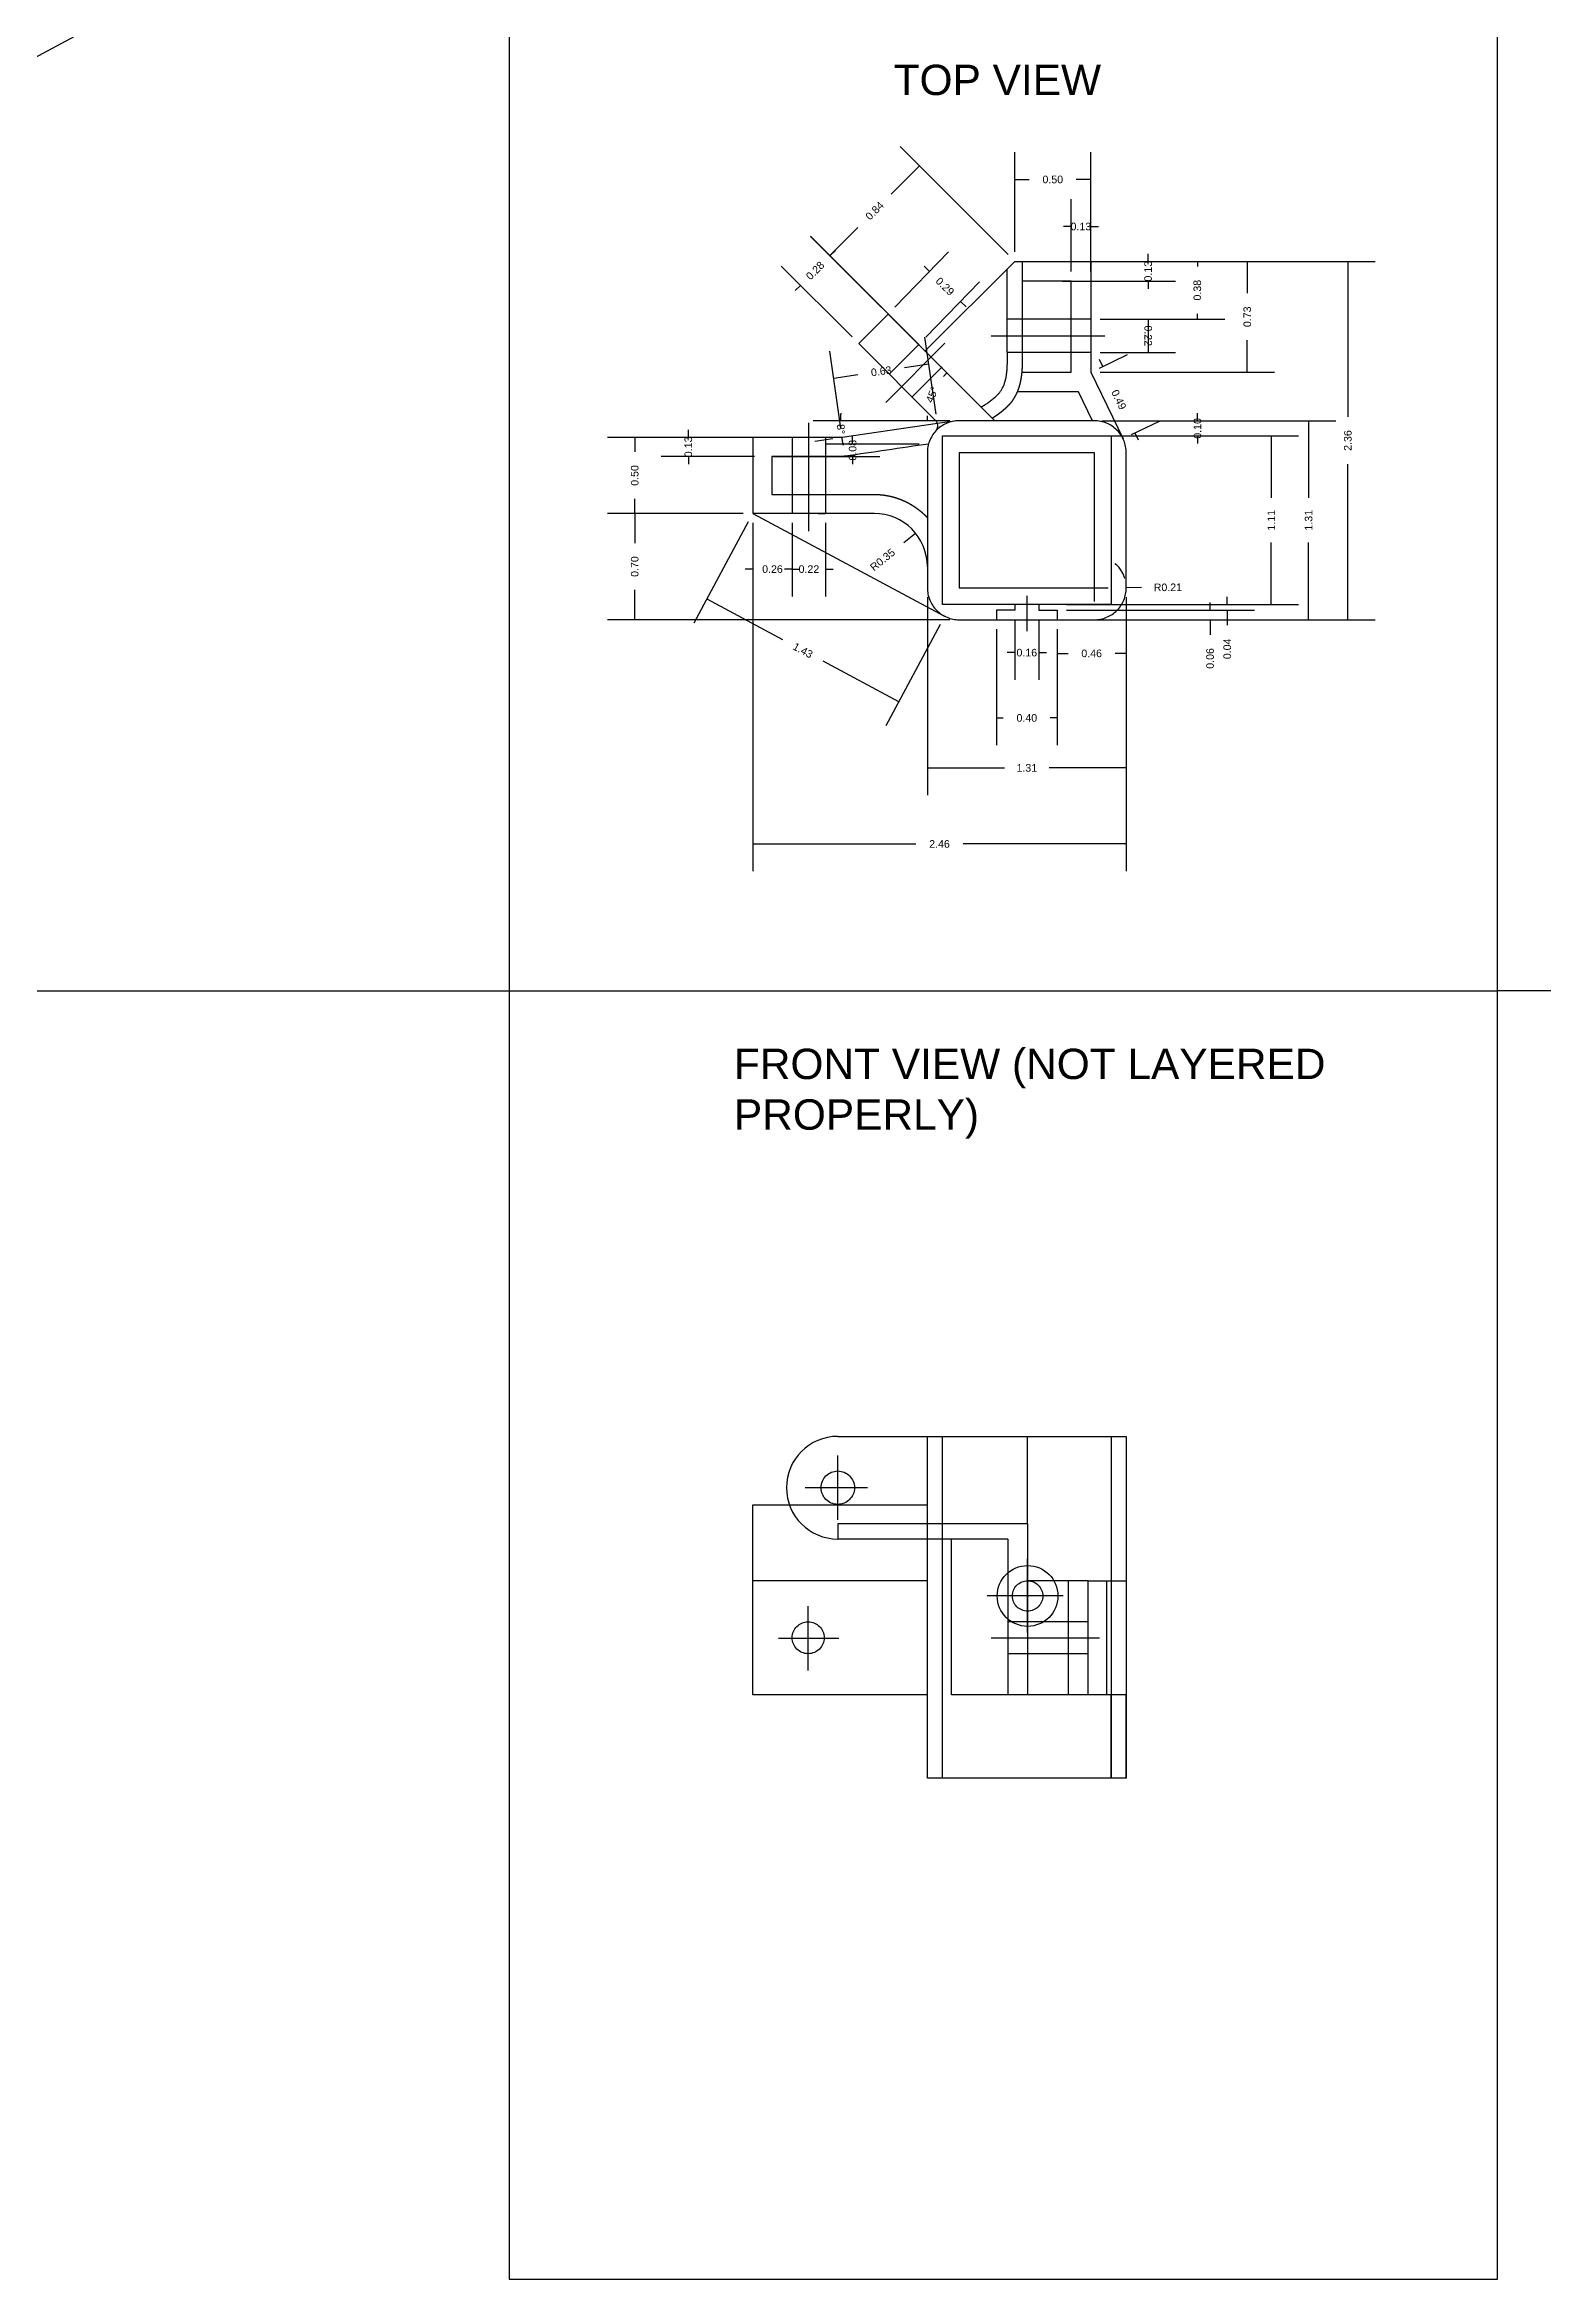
# Model space of a CAD drawing. Header units: inches. Extents: x 3.9 to 34.1, y 1.2 to 30.9.
# Drawn here: x 13.77 to 23.64, y 1.24 to 15.96 of the extents above; entities that cross this region are included whole.
import ezdxf
from ezdxf import colors
from ezdxf.entities.mleader import LeaderData, LeaderLine
from ezdxf.math import Vec2, Vec3

# ---------------------------------------------------------------- set-up
doc = ezdxf.new("R2010")
doc.units = ezdxf.units.IN
doc.header["$MEASUREMENT"] = 0
doc.linetypes.add('ACAD_ISO02W100', pattern=[15, 12, -3])
doc.linetypes.add('ACAD_ISO08W100', pattern=[36, 24, -3, 6, -3])
for name, color, linetype in [('Centerline', 5, 'ACAD_ISO08W100'), ('ortho boundary', 1, 'Continuous'), ('submerged layer', 3, 'ACAD_ISO02W100'), ('visible layer', 7, 'Continuous')]:
    doc.layers.add(name, color=color, linetype=linetype)
doc.styles.add('Annotative', font='arial.ttf')
doc.styles.get("Standard").update_dxf_attribs({"font": 'arial.ttf'})
doc.dimstyles.get("Standard").update_dxf_attribs({"dimtxt": 0.05, "dimasz": 0.05, "dimexe": 0.18, "dimexo": 0.0625, "dimgap": 0.09, "dimtad": 0, "dimzin": 0, "dimdsep": 46, "dimtxsty": 'Standard', "dimblk": 'NONE', "dimcen": 0.09, "dimadec": 0, "dimazin": 0, "dimtfac": 1, "dimtix": 1, "dimtofl": 0, "dimtmove": 0, "dimatfit": 3, "dimldrblk": 'NONE', "dimfxl": 1, "dimtolj": 1, "dimtzin": 0, "dimarcsym": 0})

# ---------------------------------------------------------------- blocks, each defined once
blk = doc.blocks.new('*D1')
at = {"layer": 'Defpoints', "color": 0, "linetype": 'ACAD_ISO02W100', "transparency": 16777216}
for p in [(20.659, 14.151), (20.659, 13.931), (21.037, 13.931)]:
    blk.add_point(p, dxfattribs=at)
at = {"layer": 'ortho boundary', "color": 0, "linetype": 'ACAD_ISO02W100', "lineweight": -2, "transparency": 16777216}
for p, q in [((20.722, 14.151), (21.217, 14.151)), ((21.037, 14.151), (21.037, 13.931)), ((20.722, 13.931), (21.217, 13.931))]:
    blk.add_line(p, q, dxfattribs=at)
at = {"layer": 'ortho boundary', "color": 0, "linetype": 'ACAD_ISO02W100', "transparency": 16777216, "insert": (21.037, 14.041), "char_height": 0.05, "attachment_point": 5, "rotation": 270.0119}
blk.add_mtext('\\A1;0.22', dxfattribs=at)
blk = doc.blocks.new('_None')
blk = doc.blocks.new('*D2')
at = {"layer": 'Defpoints', "color": 0, "linetype": 'ACAD_ISO02W100', "transparency": 16777216}
for p in [(20.659, 14.531), (20.893, 12.171), (22.352, 12.171)]:
    blk.add_point(p, dxfattribs=at)
at = {"layer": 'ortho boundary', "color": 0, "linetype": 'ACAD_ISO02W100', "lineweight": -2, "transparency": 16777216}
for p, q in [((20.722, 14.531), (22.532, 14.531)), ((22.352, 14.531), (22.352, 13.507)), ((22.352, 12.171), (22.352, 13.196)), ((20.955, 12.171), (22.532, 12.171))]:
    blk.add_line(p, q, dxfattribs=at)
at = {"layer": 'ortho boundary', "color": 0, "linetype": 'ACAD_ISO02W100', "transparency": 16777216, "insert": (22.352, 13.351), "char_height": 0.05, "attachment_point": 5, "rotation": 90}
blk.add_mtext('\\A1;2.36', dxfattribs=at)
blk = doc.blocks.new('*D3')
at = {"layer": 'Defpoints', "color": 0, "linetype": 'ACAD_ISO02W100', "transparency": 16777216}
for p in [(20.409, 14.531), (20.409, 14.401), (21.037, 14.401)]:
    blk.add_point(p, dxfattribs=at)
at = {"layer": 'ortho boundary', "color": 0, "linetype": 'ACAD_ISO02W100', "lineweight": -2, "transparency": 16777216}
for p, q in [((21.037, 14.531), (21.037, 14.581)), ((20.472, 14.531), (21.217, 14.531)), ((20.472, 14.401), (21.217, 14.401)), ((21.037, 14.401), (21.037, 14.351))]:
    blk.add_line(p, q, dxfattribs=at)
at = {"layer": 'ortho boundary', "color": 0, "linetype": 'ACAD_ISO02W100', "transparency": 16777216, "insert": (21.037, 14.466), "char_height": 0.05, "attachment_point": 5, "rotation": 90}
blk.add_mtext('\\A1;0.13', dxfattribs=at)
blk = doc.blocks.new('*D5')
at = {"layer": 'Defpoints', "color": 0, "linetype": 'ACAD_ISO02W100', "transparency": 16777216}
for p in [(20.659, 14.531), (20.659, 13.801), (21.69, 13.801)]:
    blk.add_point(p, dxfattribs=at)
at = {"layer": 'ortho boundary', "color": 0, "linetype": 'ACAD_ISO02W100', "lineweight": -2, "transparency": 16777216}
for p, q in [((20.722, 14.531), (21.87, 14.531)), ((21.69, 14.531), (21.69, 14.321)), ((21.69, 13.801), (21.69, 14.011)), ((20.722, 13.801), (21.87, 13.801))]:
    blk.add_line(p, q, dxfattribs=at)
at = {"layer": 'ortho boundary', "color": 0, "linetype": 'ACAD_ISO02W100', "transparency": 16777216, "insert": (21.69, 14.166), "char_height": 0.05, "attachment_point": 5, "rotation": 90}
blk.add_mtext('\\A1;0.73', dxfattribs=at)
blk = doc.blocks.new('*D6')
at = {"layer": 'Defpoints', "color": 0, "linetype": 'ACAD_ISO02W100', "transparency": 16777216}
for p in [(20.738, 13.839), (20.659, 13.801), (20.872, 13.363)]:
    blk.add_point(p, dxfattribs=at)
at = {"layer": 'ortho boundary', "color": 0, "linetype": 'ACAD_ISO02W100', "lineweight": -2, "transparency": 16777216}
for p, q in [((20.716, 13.828), (20.9, 13.917)), ((20.738, 13.839), (20.716, 13.884)), ((20.928, 13.39), (21.112, 13.479)), ((20.95, 13.401), (20.972, 13.356))]:
    blk.add_line(p, q, dxfattribs=at)
at = {"layer": 'ortho boundary', "color": 0, "linetype": 'ACAD_ISO02W100', "transparency": 16777216, "insert": (20.844, 13.62), "char_height": 0.05, "attachment_point": 5, "rotation": 295.8519}
blk.add_mtext('\\A1;0.49', dxfattribs=at)
blk = doc.blocks.new('*D7')
at = {"layer": 'Defpoints', "color": 0, "linetype": 'ACAD_ISO02W100', "transparency": 16777216}
for p in [(20.893, 13.481), (20.893, 12.171), (22.094, 12.171)]:
    blk.add_point(p, dxfattribs=at)
at = {"layer": 'ortho boundary', "color": 0, "linetype": 'ACAD_ISO02W100', "lineweight": -2, "transparency": 16777216}
for p, q in [((20.955, 13.481), (22.274, 13.481)), ((22.094, 13.481), (22.094, 12.974)), ((22.094, 12.171), (22.094, 12.679)), ((20.955, 12.171), (22.274, 12.171))]:
    blk.add_line(p, q, dxfattribs=at)
at = {"layer": 'ortho boundary', "color": 0, "linetype": 'ACAD_ISO02W100', "transparency": 16777216, "insert": (22.094, 12.826), "char_height": 0.05, "attachment_point": 5, "rotation": 90}
blk.add_mtext('\\A1;1.31', dxfattribs=at)
blk = doc.blocks.new('*D8')
at = {"layer": 'Defpoints', "color": 0, "linetype": 'ACAD_ISO02W100', "transparency": 16777216}
for p in [(20.67, 13.481), (20.67, 13.381), (21.362, 13.381)]:
    blk.add_point(p, dxfattribs=at)
at = {"layer": 'ortho boundary', "color": 0, "linetype": 'ACAD_ISO02W100', "lineweight": -2, "transparency": 16777216}
for p, q in [((20.732, 13.481), (21.542, 13.481)), ((21.362, 13.481), (21.362, 13.531)), ((20.732, 13.381), (21.542, 13.381)), ((21.362, 13.381), (21.362, 13.331))]:
    blk.add_line(p, q, dxfattribs=at)
at = {"layer": 'ortho boundary', "color": 0, "linetype": 'ACAD_ISO02W100', "transparency": 16777216, "insert": (21.362, 13.431), "char_height": 0.05, "attachment_point": 5, "rotation": 90}
blk.add_mtext('\\A1;0.10', dxfattribs=at)
blk = doc.blocks.new('*D9')
at = {"layer": 'Defpoints', "color": 0, "linetype": 'ACAD_ISO02W100', "transparency": 16777216}
for p in [(20.038, 12.171), (20.438, 12.171), (20.438, 11.524)]:
    blk.add_point(p, dxfattribs=at)
at = {"layer": 'ortho boundary', "color": 0, "linetype": 'ACAD_ISO02W100', "lineweight": -2, "transparency": 16777216}
for p, q in [((20.038, 12.109), (20.038, 11.344)), ((20.438, 12.109), (20.438, 11.344)), ((20.038, 11.524), (20.083, 11.524)), ((20.438, 11.524), (20.392, 11.524))]:
    blk.add_line(p, q, dxfattribs=at)
at = {"layer": 'ortho boundary', "color": 0, "linetype": 'ACAD_ISO02W100', "transparency": 16777216, "insert": (20.238, 11.524), "char_height": 0.05, "attachment_point": 5}
blk.add_mtext('\\A1;0.40', dxfattribs=at)
blk = doc.blocks.new('*D10')
at = {"layer": 'Defpoints', "color": 0, "linetype": 'ACAD_ISO02W100', "transparency": 16777216}
for p in [(20.158, 12.234), (20.318, 12.234), (20.318, 11.954)]:
    blk.add_point(p, dxfattribs=at)
at = {"layer": 'ortho boundary', "color": 0, "linetype": 'ACAD_ISO02W100', "lineweight": -2, "transparency": 16777216}
for p, q in [((20.158, 12.171), (20.158, 11.774)), ((20.318, 12.171), (20.318, 11.774)), ((20.158, 11.954), (20.108, 11.954)), ((20.318, 11.954), (20.368, 11.954))]:
    blk.add_line(p, q, dxfattribs=at)
at = {"layer": 'ortho boundary', "color": 0, "linetype": 'ACAD_ISO02W100', "transparency": 16777216, "insert": (20.238, 11.954), "char_height": 0.05, "attachment_point": 5}
blk.add_mtext('\\A1;0.16', dxfattribs=at)
blk = doc.blocks.new('*D11')
at = {"layer": 'Defpoints', "color": 0, "linetype": 'ACAD_ISO02W100', "transparency": 16777216}
for p in [(20.438, 12.271), (20.438, 12.234), (21.558, 12.271)]:
    blk.add_point(p, dxfattribs=at)
at = {"layer": 'ortho boundary', "color": 0, "linetype": 'ACAD_ISO02W100', "lineweight": -2, "transparency": 16777216}
for p, q in [((20.5, 12.271), (21.738, 12.271)), ((20.5, 12.234), (21.738, 12.234)), ((21.558, 12.271), (21.558, 12.321)), ((21.558, 12.234), (21.558, 12.134))]:
    blk.add_line(p, q, dxfattribs=at)
at = {"layer": 'ortho boundary', "color": 0, "linetype": 'ACAD_ISO02W100', "transparency": 16777216, "insert": (21.558, 11.979), "char_height": 0.05, "attachment_point": 5, "rotation": 90}
blk.add_mtext('\\A1;0.04', dxfattribs=at)
blk = doc.blocks.new('*D12')
at = {"layer": 'Defpoints', "color": 0, "linetype": 'ACAD_ISO02W100', "transparency": 16777216}
for p in [(20.438, 12.234), (20.438, 12.171), (21.445, 12.171)]:
    blk.add_point(p, dxfattribs=at)
at = {"layer": 'ortho boundary', "color": 0, "linetype": 'ACAD_ISO02W100', "lineweight": -2, "transparency": 16777216}
for p, q in [((20.5, 12.234), (21.625, 12.234)), ((21.445, 12.234), (21.445, 12.284)), ((20.5, 12.171), (21.625, 12.171)), ((21.445, 12.171), (21.445, 12.071))]:
    blk.add_line(p, q, dxfattribs=at)
at = {"layer": 'ortho boundary', "color": 0, "linetype": 'ACAD_ISO02W100', "transparency": 16777216, "insert": (21.445, 11.916), "char_height": 0.05, "attachment_point": 5, "rotation": 90}
blk.add_mtext('\\A1;0.06', dxfattribs=at)
blk = doc.blocks.new('*D13')
at = {"layer": 'Defpoints', "color": 0, "linetype": 'ACAD_ISO02W100', "transparency": 16777216}
for p in [(20.683, 12.381), (20.893, 12.382)]:
    blk.add_point(p, dxfattribs=at)
at = {"layer": 'ortho boundary', "color": 0, "linetype": 'ACAD_ISO02W100', "lineweight": -2, "transparency": 16777216}
for p, q in [((20.593, 12.381), (20.773, 12.381)), ((20.683, 12.291), (20.683, 12.471)), ((20.993, 12.383), (20.893, 12.382))]:
    blk.add_line(p, q, dxfattribs=at)
blk.add_arc((20.683, 12.381), 0.21, 17.0523, 49.4091, dxfattribs=at)
at = {"layer": 'ortho boundary', "color": 0, "linetype": 'ACAD_ISO02W100', "transparency": 16777216, "insert": (21.167, 12.384), "char_height": 0.05, "attachment_point": 5, "rotation": 0.2985}
blk.add_mtext('\\A1;R0.21', dxfattribs=at)
blk = doc.blocks.new('*D14')
at = {"layer": 'Defpoints', "color": 0, "linetype": 'ACAD_ISO02W100', "transparency": 16777216}
for p in [(18.433, 12.871), (19.696, 12.195), (19.395, 11.631)]:
    blk.add_point(p, dxfattribs=at)
at = {"layer": 'ortho boundary', "color": 0, "linetype": 'ACAD_ISO02W100', "lineweight": -2, "transparency": 16777216}
for p, q in [((18.403, 12.816), (18.046, 12.149)), ((18.131, 12.308), (18.628, 12.041)), ((19.667, 12.14), (19.31, 11.472)), ((19.395, 11.631), (18.897, 11.897))]:
    blk.add_line(p, q, dxfattribs=at)
at = {"layer": 'ortho boundary', "color": 0, "linetype": 'ACAD_ISO02W100', "transparency": 16777216, "insert": (18.763, 11.969), "char_height": 0.05, "attachment_point": 5, "rotation": 331.8343}
blk.add_mtext('\\A1;1.43', dxfattribs=at)
blk = doc.blocks.new('*D15')
at = {"layer": 'Defpoints', "color": 0, "linetype": 'ACAD_ISO02W100', "transparency": 16777216}
for p in [(19.583, 12.381), (20.893, 12.381), (20.893, 11.195)]:
    blk.add_point(p, dxfattribs=at)
at = {"layer": 'ortho boundary', "color": 0, "linetype": 'ACAD_ISO02W100', "lineweight": -2, "transparency": 16777216}
for p, q in [((19.583, 12.319), (19.583, 11.015)), ((20.893, 12.319), (20.893, 11.015)), ((19.583, 11.195), (20.09, 11.195)), ((20.893, 11.195), (20.385, 11.195))]:
    blk.add_line(p, q, dxfattribs=at)
at = {"layer": 'ortho boundary', "color": 0, "linetype": 'ACAD_ISO02W100', "transparency": 16777216, "insert": (20.238, 11.195), "char_height": 0.05, "attachment_point": 5}
blk.add_mtext('\\A1;1.31', dxfattribs=at)
blk = doc.blocks.new('*D16')
at = {"layer": 'Defpoints', "color": 0, "linetype": 'ACAD_ISO02W100', "transparency": 16777216}
for p in [(18.433, 12.871), (20.893, 12.381), (18.433, 10.694)]:
    blk.add_point(p, dxfattribs=at)
at = {"layer": 'ortho boundary', "color": 0, "linetype": 'ACAD_ISO02W100', "lineweight": -2, "transparency": 16777216}
for p, q in [((18.433, 12.809), (18.433, 10.514)), ((20.893, 12.319), (20.893, 10.514)), ((18.433, 10.694), (19.507, 10.694)), ((20.893, 10.694), (19.818, 10.694))]:
    blk.add_line(p, q, dxfattribs=at)
at = {"layer": 'ortho boundary', "color": 0, "linetype": 'ACAD_ISO02W100', "transparency": 16777216, "insert": (19.663, 10.694), "char_height": 0.05, "attachment_point": 5}
blk.add_mtext('\\A1;2.46', dxfattribs=at)
blk = doc.blocks.new('*D17')
at = {"layer": 'Defpoints', "color": 0, "linetype": 'ACAD_ISO02W100', "transparency": 16777216}
for p in [(20.438, 12.171), (20.893, 12.171), (20.893, 11.949)]:
    blk.add_point(p, dxfattribs=at)
at = {"layer": 'ortho boundary', "color": 0, "linetype": 'ACAD_ISO02W100', "lineweight": -2, "transparency": 16777216}
for p, q in [((20.438, 12.109), (20.438, 11.769)), ((20.893, 12.109), (20.893, 11.769)), ((20.438, 11.949), (20.51, 11.949)), ((20.893, 11.949), (20.82, 11.949))]:
    blk.add_line(p, q, dxfattribs=at)
at = {"layer": 'ortho boundary', "color": 0, "linetype": 'ACAD_ISO02W100', "transparency": 16777216, "insert": (20.665, 11.949), "char_height": 0.05, "attachment_point": 5}
blk.add_mtext('\\A1;0.46', dxfattribs=at)
blk = doc.blocks.new('*D18')
at = {"layer": 'Defpoints', "color": 0, "linetype": 'ACAD_ISO02W100', "transparency": 16777216}
for p in [(20.659, 15.07), (20.159, 14.531), (20.659, 14.531)]:
    blk.add_point(p, dxfattribs=at)
at = {"layer": 'ortho boundary', "color": 0, "linetype": 'ACAD_ISO02W100', "lineweight": -2, "transparency": 16777216}
for p, q in [((20.159, 14.594), (20.159, 15.25)), ((20.659, 14.594), (20.659, 15.25)), ((20.159, 15.07), (20.254, 15.07)), ((20.659, 15.07), (20.564, 15.07))]:
    blk.add_line(p, q, dxfattribs=at)
at = {"layer": 'ortho boundary', "color": 0, "linetype": 'ACAD_ISO02W100', "transparency": 16777216, "insert": (20.409, 15.07), "char_height": 0.05, "attachment_point": 5}
blk.add_mtext('\\A1;0.50', dxfattribs=at)
blk = doc.blocks.new('*D19')
at = {"layer": 'Defpoints', "color": 0, "linetype": 'ACAD_ISO02W100', "transparency": 16777216}
for p in [(20.659, 14.76), (20.529, 14.401), (20.659, 14.401)]:
    blk.add_point(p, dxfattribs=at)
at = {"layer": 'ortho boundary', "color": 0, "linetype": 'ACAD_ISO02W100', "lineweight": -2, "transparency": 16777216}
for p, q in [((20.529, 14.464), (20.529, 14.94)), ((20.659, 14.464), (20.659, 14.94)), ((20.529, 14.76), (20.479, 14.76)), ((20.659, 14.76), (20.709, 14.76))]:
    blk.add_line(p, q, dxfattribs=at)
at = {"layer": 'ortho boundary', "color": 0, "linetype": 'ACAD_ISO02W100', "transparency": 16777216, "insert": (20.594, 14.76), "char_height": 0.05, "attachment_point": 5}
blk.add_mtext('\\A1;0.13', dxfattribs=at)
blk = doc.blocks.new('*D20')
at = {"layer": 'Defpoints', "color": 0, "linetype": 'ACAD_ISO02W100', "transparency": 16777216}
for p in [(18.94, 14.569), (20.159, 14.531), (19.568, 13.941)]:
    blk.add_point(p, dxfattribs=at)
at = {"layer": 'ortho boundary', "color": 0, "linetype": 'ACAD_ISO02W100', "lineweight": -2, "transparency": 16777216}
for p, q in [((19.531, 15.159), (19.345, 14.973)), ((20.115, 14.576), (19.404, 15.287)), ((18.94, 14.569), (19.126, 14.754)), ((19.524, 13.985), (18.813, 14.696))]:
    blk.add_line(p, q, dxfattribs=at)
at = {"layer": 'ortho boundary', "color": 0, "linetype": 'ACAD_ISO02W100', "transparency": 16777216, "insert": (19.236, 14.864), "char_height": 0.05, "attachment_point": 5, "rotation": 45}
blk.add_mtext('\\A1;0.84', dxfattribs=at)
blk = doc.blocks.new('*D21')
at = {"layer": 'Defpoints', "color": 0, "linetype": 'ACAD_ISO02W100', "transparency": 16777216}
for p in [(18.747, 14.373), (19.325, 14.184), (19.131, 13.989)]:
    blk.add_point(p, dxfattribs=at)
at = {"layer": 'ortho boundary', "color": 0, "linetype": 'ACAD_ISO02W100', "lineweight": -2, "transparency": 16777216}
for p, q in [((19.281, 14.228), (18.814, 14.695)), ((18.941, 14.568), (18.977, 14.603)), ((19.087, 14.033), (18.62, 14.5)), ((18.747, 14.373), (18.712, 14.338))]:
    blk.add_line(p, q, dxfattribs=at)
at = {"layer": 'ortho boundary', "color": 0, "linetype": 'ACAD_ISO02W100', "transparency": 16777216, "insert": (18.844, 14.47), "char_height": 0.05, "attachment_point": 5, "rotation": 45}
blk.add_mtext('\\A1;0.28', dxfattribs=at)
blk = doc.blocks.new('*D22')
at = {"layer": 'Defpoints', "color": 0, "linetype": 'ACAD_ISO02W100', "transparency": 16777216}
for p in [(19.325, 14.184), (19.64, 13.705), (19.793, 13.481), (20.028, 13.481), (20.238, 13.271)]:
    blk.add_point(p, dxfattribs=at)
at = {"layer": 'ortho boundary', "color": 0, "linetype": 'ACAD_ISO02W100', "lineweight": -2, "transparency": 16777216}
blk.add_line((19.73, 13.481), (19.4, 13.481), dxfattribs=at)
for start, end in [(135, 139.261), (175.739, 180)]:
    blk.add_arc((20.028, 13.481), 0.447, start, end, dxfattribs=at)
at = {"layer": 'ortho boundary', "color": 0, "linetype": 'ACAD_ISO02W100', "transparency": 16777216, "insert": (19.614, 13.653), "char_height": 0.05, "attachment_point": 5, "rotation": 67.5}
blk.add_mtext('\\A1;45°', dxfattribs=at)
blk = doc.blocks.new('*D23')
at = {"layer": 'Defpoints', "color": 0, "linetype": 'ACAD_ISO02W100', "transparency": 16777216}
for p in [(18.383, 13.371), (17.656, 12.871), (18.433, 12.871)]:
    blk.add_point(p, dxfattribs=at)
at = {"layer": 'ortho boundary', "color": 0, "linetype": 'ACAD_ISO02W100', "lineweight": -2, "transparency": 16777216}
for p, q in [((18.32, 13.371), (17.476, 13.371)), ((17.656, 13.371), (17.656, 13.276)), ((17.656, 12.871), (17.656, 12.967)), ((18.37, 12.871), (17.476, 12.871))]:
    blk.add_line(p, q, dxfattribs=at)
at = {"layer": 'ortho boundary', "color": 0, "linetype": 'ACAD_ISO02W100', "transparency": 16777216, "insert": (17.656, 13.121), "char_height": 0.05, "attachment_point": 5, "rotation": 90}
blk.add_mtext('\\A1;0.50', dxfattribs=at)
blk = doc.blocks.new('*D24')
at = {"layer": 'Defpoints', "color": 0, "linetype": 'ACAD_ISO02W100', "transparency": 16777216}
for p in [(17.656, 12.871), (18.433, 12.871), (19.793, 12.171)]:
    blk.add_point(p, dxfattribs=at)
at = {"layer": 'ortho boundary', "color": 0, "linetype": 'ACAD_ISO02W100', "lineweight": -2, "transparency": 16777216}
for p, q in [((18.37, 12.871), (17.476, 12.871)), ((17.656, 12.871), (17.656, 12.676)), ((17.656, 12.171), (17.656, 12.367)), ((19.73, 12.171), (17.476, 12.171))]:
    blk.add_line(p, q, dxfattribs=at)
at = {"layer": 'ortho boundary', "color": 0, "linetype": 'ACAD_ISO02W100', "transparency": 16777216, "insert": (17.656, 12.521), "char_height": 0.05, "attachment_point": 5, "rotation": 90}
blk.add_mtext('\\A1;0.70', dxfattribs=at)
blk = doc.blocks.new('*D25')
at = {"layer": 'Defpoints', "color": 0, "linetype": 'ACAD_ISO02W100', "transparency": 16777216}
for p in [(18.508, 13.246), (19.091, 13.328), (19.59, 13.328)]:
    blk.add_point(p, dxfattribs=at)
at = {"layer": 'ortho boundary', "color": 0, "linetype": 'ACAD_ISO02W100', "lineweight": -2, "transparency": 16777216}
for p, q in [((18.57, 13.246), (19.271, 13.246)), ((19.528, 13.328), (18.911, 13.328)), ((19.091, 13.328), (19.091, 13.378)), ((19.091, 13.246), (19.091, 13.196))]:
    blk.add_line(p, q, dxfattribs=at)
at = {"layer": 'ortho boundary', "color": 0, "linetype": 'ACAD_ISO02W100', "transparency": 16777216, "insert": (19.091, 13.287), "char_height": 0.05, "attachment_point": 5, "rotation": 90}
blk.add_mtext('\\A1;0.08', dxfattribs=at)
blk = doc.blocks.new('*D26')
at = {"layer": 'Defpoints', "color": 0, "linetype": 'ACAD_ISO02W100', "transparency": 16777216}
for p in [(18.009, 13.371), (18.508, 13.371), (18.508, 13.246)]:
    blk.add_point(p, dxfattribs=at)
at = {"layer": 'ortho boundary', "color": 0, "linetype": 'ACAD_ISO02W100', "lineweight": -2, "transparency": 16777216}
for p, q in [((18.009, 13.371), (18.009, 13.421)), ((18.445, 13.371), (17.829, 13.371)), ((18.445, 13.246), (17.829, 13.246)), ((18.009, 13.246), (18.009, 13.196))]:
    blk.add_line(p, q, dxfattribs=at)
at = {"layer": 'ortho boundary', "color": 0, "linetype": 'ACAD_ISO02W100', "transparency": 16777216, "insert": (18.009, 13.309), "char_height": 0.05, "attachment_point": 5, "rotation": 90}
blk.add_mtext('\\A1;0.13', dxfattribs=at)
blk = doc.blocks.new('*D27')
at = {"layer": 'Defpoints', "color": 0, "linetype": 'ACAD_ISO02W100', "transparency": 16777216}
for p in [(18.966, 13.762), (19.649, 13.463), (19.023, 13.371)]:
    blk.add_point(p, dxfattribs=at)
at = {"layer": 'ortho boundary', "color": 0, "linetype": 'ACAD_ISO02W100', "lineweight": -2, "transparency": 16777216}
for p, q in [((19.64, 13.525), (19.566, 14.031)), ((19.014, 13.433), (18.94, 13.94)), ((19.592, 13.853), (19.432, 13.83)), ((18.966, 13.762), (19.126, 13.785))]:
    blk.add_line(p, q, dxfattribs=at)
at = {"layer": 'ortho boundary', "color": 0, "linetype": 'ACAD_ISO02W100', "transparency": 16777216, "insert": (19.279, 13.807), "char_height": 0.05, "attachment_point": 5, "rotation": 8.2918}
blk.add_mtext('\\A1;0.63', dxfattribs=at)
blk = doc.blocks.new('*D28')
at = {"layer": 'Defpoints', "color": 0, "linetype": 'ACAD_ISO02W100', "transparency": 16777216}
for p in [(19.013, 13.444), (19.649, 13.463), (19.793, 13.481), (20.028, 13.481), (19.023, 13.371)]:
    blk.add_point(p, dxfattribs=at)
at = {"layer": 'ortho boundary', "color": 0, "linetype": 'ACAD_ISO02W100', "lineweight": -2, "transparency": 16777216}
for p, q in [((19.715, 13.481), (18.832, 13.481)), ((18.961, 13.362), (18.842, 13.345))]:
    blk.add_line(p, q, dxfattribs=at)
for start, end in [(176.2573, 180), (188.2918, 192.0345)]:
    blk.add_arc((19.777, 13.481), 0.766, start, end, dxfattribs=at)
at = {"layer": 'ortho boundary', "color": 0, "linetype": 'ACAD_ISO02W100', "transparency": 16777216, "insert": (19.014, 13.426), "char_height": 0.05, "attachment_point": 5, "rotation": 274.1459}
blk.add_mtext('\\A1;8°', dxfattribs=at)
blk = doc.blocks.new('*D29')
at = {"layer": 'Defpoints', "color": 0, "linetype": 'ACAD_ISO02W100', "transparency": 16777216}
for p in [(19.505, 12.741), (19.233, 12.521)]:
    blk.add_point(p, dxfattribs=at)
at = {"layer": 'ortho boundary', "color": 0, "linetype": 'ACAD_ISO02W100', "lineweight": -2, "transparency": 16777216}
blk.add_line((19.427, 12.679), (19.505, 12.741), dxfattribs=at)
at = {"layer": 'ortho boundary', "color": 0, "linetype": 'ACAD_ISO02W100', "transparency": 16777216, "insert": (19.288, 12.566), "char_height": 0.05, "attachment_point": 5, "rotation": 38.9714}
blk.add_mtext('\\A1;R0.35', dxfattribs=at)
blk = doc.blocks.new('*D30')
at = {"layer": 'Defpoints', "color": 0, "linetype": 'ACAD_ISO02W100', "transparency": 16777216}
for p in [(20.793, 13.381), (20.793, 12.271), (21.848, 12.271)]:
    blk.add_point(p, dxfattribs=at)
at = {"layer": 'ortho boundary', "color": 0, "linetype": 'ACAD_ISO02W100', "lineweight": -2, "transparency": 16777216}
for p, q in [((20.855, 13.381), (22.028, 13.381)), ((21.848, 13.381), (21.848, 12.974)), ((21.848, 12.271), (21.848, 12.679)), ((20.855, 12.271), (22.028, 12.271))]:
    blk.add_line(p, q, dxfattribs=at)
at = {"layer": 'ortho boundary', "color": 0, "linetype": 'ACAD_ISO02W100', "transparency": 16777216, "insert": (21.848, 12.826), "char_height": 0.05, "attachment_point": 5, "rotation": 90}
blk.add_mtext('\\A1;1.11', dxfattribs=at)
blk = doc.blocks.new('*D31')
at = {"layer": 'Defpoints', "color": 0, "linetype": 'ACAD_ISO02W100', "transparency": 16777216}
for p in [(19.325, 14.184), (19.802, 14.267), (19.53, 13.986)]:
    blk.add_point(p, dxfattribs=at)
at = {"layer": 'ortho boundary', "color": 0, "linetype": 'ACAD_ISO02W100', "lineweight": -2, "transparency": 16777216}
for p, q in [((19.369, 14.229), (19.722, 14.594)), ((19.597, 14.465), (19.561, 14.499)), ((19.574, 14.031), (19.927, 14.396)), ((19.802, 14.267), (19.838, 14.232))]:
    blk.add_line(p, q, dxfattribs=at)
at = {"layer": 'ortho boundary', "color": 0, "linetype": 'ACAD_ISO02W100', "transparency": 16777216, "insert": (19.699, 14.366), "char_height": 0.05, "attachment_point": 5, "rotation": 316.0051}
blk.add_mtext('\\A1;0.29', dxfattribs=at)
blk = doc.blocks.new('*D32')
at = {"layer": 'Defpoints', "color": 0, "linetype": 'ACAD_ISO02W100', "transparency": 16777216}
for p in [(18.433, 12.871), (18.693, 12.871), (18.693, 12.504)]:
    blk.add_point(p, dxfattribs=at)
at = {"layer": 'ortho boundary', "color": 0, "linetype": 'ACAD_ISO02W100', "lineweight": -2, "transparency": 16777216}
for p, q in [((18.433, 12.809), (18.433, 12.324)), ((18.693, 12.809), (18.693, 12.324)), ((18.433, 12.504), (18.383, 12.504)), ((18.693, 12.504), (18.743, 12.504))]:
    blk.add_line(p, q, dxfattribs=at)
at = {"layer": 'ortho boundary', "color": 0, "linetype": 'ACAD_ISO02W100', "transparency": 16777216, "insert": (18.563, 12.504), "char_height": 0.05, "attachment_point": 5}
blk.add_mtext('\\A1;0.26', dxfattribs=at)
blk = doc.blocks.new('*D33')
at = {"layer": 'Defpoints', "color": 0, "linetype": 'ACAD_ISO02W100', "transparency": 16777216}
for p in [(18.693, 12.871), (18.913, 12.871), (18.913, 12.504)]:
    blk.add_point(p, dxfattribs=at)
at = {"layer": 'ortho boundary', "color": 0, "linetype": 'ACAD_ISO02W100', "lineweight": -2, "transparency": 16777216}
for p, q in [((18.693, 12.809), (18.693, 12.324)), ((18.913, 12.809), (18.913, 12.324)), ((18.693, 12.504), (18.643, 12.504)), ((18.913, 12.504), (18.963, 12.504))]:
    blk.add_line(p, q, dxfattribs=at)
at = {"layer": 'ortho boundary', "color": 0, "linetype": 'ACAD_ISO02W100', "transparency": 16777216, "insert": (18.803, 12.504), "char_height": 0.05, "attachment_point": 5}
blk.add_mtext('\\A1;0.22', dxfattribs=at)
blk = doc.blocks.new('*D34')
at = {"layer": 'Defpoints', "color": 0, "linetype": 'ACAD_ISO02W100', "transparency": 16777216}
for p in [(20.659, 14.531), (21.361, 14.531), (20.659, 14.151)]:
    blk.add_point(p, dxfattribs=at)
at = {"layer": 'ortho boundary', "color": 0, "linetype": 'ACAD_ISO02W100', "lineweight": -2, "transparency": 16777216}
for p, q in [((20.722, 14.531), (21.541, 14.531)), ((21.361, 14.531), (21.361, 14.496)), ((20.722, 14.151), (21.541, 14.151)), ((21.361, 14.151), (21.361, 14.186))]:
    blk.add_line(p, q, dxfattribs=at)
at = {"layer": 'ortho boundary', "color": 0, "linetype": 'ACAD_ISO02W100', "transparency": 16777216, "insert": (21.361, 14.341), "char_height": 0.05, "attachment_point": 5, "rotation": 90}
blk.add_mtext('\\A1;0.38', dxfattribs=at)

msp = doc.modelspace()

# ---------------------------------------------------------------- linework, layer by layer
at = {"layer": 'Centerline', "linetype": 'ACAD_ISO02W100'}
for p, q in [((19.31, 13.602), (19.699, 13.992)), ((20.003, 14.041), (20.752, 14.041)), ((18.803, 12.755), (18.803, 13.467)), ((20.238, 12.329), (20.238, 12.095)), ((18.993, 6.243), (18.993, 6.667)), ((19.188, 6.455), (18.779, 6.455)), ((20.243, 5.502), (20.243, 5.987)), ((20.478, 5.742), (19.977, 5.742)), ((18.798, 5.251), (18.798, 5.674)), ((19.001, 5.463), (18.602, 5.463)), ((20.003, 5.467), (20.716, 5.467))]:
    msp.add_line(p, q, dxfattribs=at)
at = {"layer": 'ortho boundary', "linetype": 'ACAD_ISO02W100'}
for p, q in [((6.093, 9.726), (16.828, 9.726)), ((16.828, 9.726), (16.828, 1.242)), ((23.338, 1.242), (23.338, 9.726)), ((34.072, 9.726), (23.338, 9.726)), ((16.828, 1.242), (23.338, 1.242))]:
    msp.add_line(p, q, dxfattribs=at)
msp.add_lwpolyline([(16.828, 9.726), (23.338, 9.726), (23.338, 16.086), (21.104, 16.086), (16.828, 16.086)], close=True, dxfattribs=at)
at = {"layer": 'submerged layer', "linetype": 'ACAD_ISO02W100'}
for p, q in [((20.659, 14.151), (20.109, 14.151)), ((19.332, 13.788), (19.53, 13.986)), ((19.482, 13.638), (19.68, 13.836)), ((20.659, 13.931), (20.11, 13.931)), ((18.693, 13.371), (18.693, 12.871)), ((18.913, 13.371), (18.913, 12.871)), ((18.583, 12.871), (18.433, 12.871)), ((19.233, 12.871), (18.583, 12.871)), ((19.583, 6.117), (19.583, 6.792)), ((19.683, 6.117), (19.683, 6.792)), ((20.793, 6.792), (20.793, 4.542)), ((18.674, 6.342), (19.583, 6.342)), ((19.683, 4.542), (19.683, 6.117)), ((20.243, 5.842), (20.243, 5.092)), ((20.513, 5.092), (20.513, 5.842)), ((20.763, 5.842), (20.763, 5.092)), ((20.643, 5.572), (20.113, 5.572)), ((20.643, 5.362), (20.113, 5.362)), ((20.793, 4.542), (20.793, 5.092))]:
    msp.add_line(p, q, dxfattribs=at)
msp.add_lwpolyline([(19.683, 13.381), (20.028, 13.381), (20.793, 13.381), (20.793, 12.271), (19.683, 12.271)], close=True, dxfattribs=at)
for points in [[(20.158, 12.271), (20.158, 12.234), (20.038, 12.234), (20.038, 12.171)], [(20.318, 12.271), (20.318, 12.234), (20.438, 12.234), (20.438, 12.171)]]:
    msp.add_lwpolyline(points, dxfattribs=at)
for radius in [0.2, 0.1]:
    msp.add_circle((20.243, 5.742), radius, dxfattribs=at)
msp.add_arc((19.233, 12.521), 0.35, 360, 90, dxfattribs=at)
msp.add_open_spline([(19.937, 13.572), (19.944, 13.576), (19.951, 13.58), (19.958, 13.584), (19.99, 13.604), (20.02, 13.627), (20.06, 13.667), (20.077, 13.691), (20.099, 13.748), (20.105, 13.782), (20.112, 13.867), (20.109, 13.931), (20.109, 13.992), (20.109, 14.155), (20.109, 14.318), (20.109, 14.481)], degree=3, knots=[0, 0, 0, 0, 0.051237, 0.051237, 0.051237, 0.286099, 0.286099, 0.408343, 0.408343, 0.530587, 0.530587, 0.713179, 0.713179, 0.713179, 1.713179, 1.713179, 1.713179, 1.713179], dxfattribs=at)
at = {"layer": 'visible layer', "linetype": 'ACAD_ISO02W100'}
for p, q in [((20.028, 13.481), (19.325, 14.184)), ((19.649, 13.463), (19.023, 13.371)), ((19.762, 13.479), (19.649, 13.463)), ((19.023, 13.371), (18.433, 13.371)), ((18.433, 13.371), (18.433, 12.871)), ((18.433, 12.871), (19.696, 12.195)), ((18.863, 12.871), (18.913, 12.871)), ((18.993, 6.792), (19.583, 6.792)), ((19.583, 6.792), (20.893, 6.792)), ((20.243, 6.217), (20.243, 6.792)), ((20.793, 6.792), (20.793, 4.542)), ((20.893, 6.792), (20.893, 4.542)), ((18.433, 5.842), (18.433, 6.342)), ((18.433, 6.342), (18.674, 6.342)), ((20.243, 6.217), (18.993, 6.217)), ((18.993, 6.217), (18.993, 6.117)), ((20.243, 6.217), (20.243, 5.842)), ((20.113, 6.117), (18.993, 6.117)), ((19.583, 4.542), (19.583, 6.117)), ((19.743, 5.092), (19.743, 6.117)), ((20.113, 6.117), (20.113, 5.092)), ((19.583, 5.842), (18.433, 5.842)), ((18.433, 5.092), (18.433, 5.842)), ((20.643, 5.842), (20.243, 5.842)), ((20.643, 5.092), (20.643, 5.842)), ((20.643, 5.842), (20.893, 5.842)), ((19.583, 5.092), (18.433, 5.092)), ((20.143, 5.092), (19.743, 5.092)), ((20.643, 5.092), (20.143, 5.092)), ((20.893, 5.092), (20.643, 5.092)), ((20.893, 4.542), (20.893, 5.092)), ((20.893, 4.542), (19.583, 4.542))]:
    msp.add_line(p, q, dxfattribs=at)
for points in [[(19.568, 13.941), (20.159, 14.531), (20.659, 14.531), (20.659, 13.801), (20.872, 13.363)], [(20.207, 13.801), (20.529, 13.801), (20.529, 14.401), (20.209, 14.401)], [(20.67, 13.481), (20.578, 13.671), (20.176, 13.671)]]:
    msp.add_lwpolyline(points, dxfattribs=at)
msp.add_lwpolyline([(19.608, 13.901), (19.325, 14.184), (19.131, 13.989), (19.637, 13.483, -0.402613), (19.638, 13.414, 0.188597), (19.583, 13.271), (19.583, 12.381, 0.414214), (19.793, 12.171), (20.683, 12.171, 0.414214), (20.893, 12.381), (20.893, 13.271, 0.414214), (20.683, 13.481), (20.028, 13.481), (19.793, 13.481, 0.209269), (19.638, 13.414)], format="xyb", dxfattribs=at)
at = {"layer": 'visible layer'}
msp.add_lwpolyline([(20.683, 12.381), (20.683, 13.271), (19.793, 13.271), (19.793, 12.381)], close=True, dxfattribs=at)
at = {"layer": 'visible layer', "linetype": 'ACAD_ISO02W100'}
for centre, radius in [((18.993, 6.455), 0.11), ((18.798, 5.467), 0.105)]:
    msp.add_circle(centre, radius, dxfattribs=at)
msp.add_arc((18.993, 6.455), 0.338, 90, 270, dxfattribs=at)
for points, weights, knots in [([(20.01, 13.499), (20.05, 13.523), (20.086, 13.551), (20.119, 13.584), (20.185, 13.65), (20.209, 13.756), (20.209, 13.85), (20.209, 13.897), (20.209, 13.944), (20.209, 13.992), (20.209, 14.171), (20.209, 14.351), (20.209, 14.531)], [0.98902953123, 0.987932119402, 0.991588942325, 1, 1, 1, 1, 1, 1, 1, 1, 1, 1], [0, 0, 0, 0, 0.2393, 0.2393, 0.2393, 0.520012, 0.520012, 0.520012, 0.661942, 0.661942, 0.661942, 1.661942, 1.661942, 1.661942, 1.661942]), ([(18.558, 12.996), (18.783, 12.996), (19.008, 12.996), (19.233, 12.996), (19.368, 12.996), (19.491, 12.942), (19.583, 12.843)], [1, 1, 1, 1, 0.943627410455, 0.943627410455, 1], [3.08704, 3.08704, 3.08704, 3.08704, 4.018074, 4.018074, 4.018074, 4.846462, 4.846462, 4.846462, 4.846462])]:
    msp.add_rational_spline(points, weights, degree=3, knots=knots, dxfattribs=at)
msp.add_open_spline([(19.59, 13.328), (19.407, 13.301), (19.224, 13.274), (19.041, 13.248), (19.035, 13.247), (19.029, 13.246), (19.023, 13.246), (18.868, 13.246), (18.713, 13.246), (18.558, 13.246)], degree=3, knots=[0, 0, 0, 0, 1, 1, 1, 1.018074, 1.018074, 1.018074, 1.920987, 1.920987, 1.920987, 1.920987], dxfattribs=at)
msp.add_open_spline([(18.558, 13.246), (18.558, 13.163), (18.558, 13.08), (18.558, 12.996)], degree=3, dxfattribs=at)

# ---------------------------------------------------------------- texts
at = {"layer": 'ortho boundary', "linetype": 'ACAD_ISO02W100', "insert": (19.361, 15.826), "char_height": 0.2, "width": 1.61521, "attachment_point": 1, "style": 'Annotative'}
msp.add_mtext('TOP VIEW', dxfattribs=at)
at = {"layer": 'ortho boundary', "linetype": 'ACAD_ISO02W100', "insert": (18.309, 9.346), "char_height": 0.2, "attachment_point": 1}
msp.add_mtext_dynamic_manual_height_columns('FRONT VIEW (NOT LAYERED PROPERLY)', width=5.01818, gutter_width=1, heights=[0], dxfattribs=at)

# ---------------------------------------------------------------- dimensions: what is measured, and where the dimension line sits
at = {"layer": 'ortho boundary', "linetype": 'ACAD_ISO02W100'}
for p1, p2, distance, picture, middle in [((20.159, 14.531), (19.568, 13.941), -0.888, '*D20', (19.236, 14.864)), ((19.3254, 14.1835), (19.131, 13.9891), -0.543, '*D21', (18.8442, 14.4703)), ((19.325, 14.184), (19.53, 13.986), 0.391, '*D31', (19.699, 14.366)), ((19.649, 13.463), (19.023, 13.371), -0.394, '*D27', (19.279, 13.807)), ((20.872, 13.363), (20.659, 13.801), -0.087, '*D6', (20.844, 13.62)), ((18.433, 12.871), (19.696, 12.195), -0.639, '*D14', (18.763, 11.969))]:
    dim = msp.add_aligned_dim(p1=p1, p2=p2, distance=distance, dimstyle='Standard', dxfattribs=at)
    dim.commit()
    dim.dimension.update_dxf_attribs({"geometry": picture, "text_midpoint": middle})
for base, p1, p2, picture, middle in [((20.659, 15.07), (20.159, 14.531), (20.659, 14.531), '*D18', (20.409, 15.07)), ((20.438, 11.524), (20.038, 12.171), (20.438, 12.171), '*D9', (20.238, 11.524)), ((20.892593399, 11.949287693), (20.437593399, 12.171373342), (20.892593399, 12.171373342), '*D17', (20.665093399, 11.949287693))]:
    dim = msp.add_linear_dim(base=base, p1=p1, p2=p2, dimstyle='Standard', dxfattribs=at)
    dim.commit()
    dim.dimension.update_dxf_attribs({"geometry": picture, "text_midpoint": middle, "dimtype": 160})
for base, p1, p2, picture, middle in [((20.659, 14.76), (20.529, 14.401), (20.659, 14.401), '*D19', (20.594, 14.76)), ((18.693, 12.504), (18.433, 12.871), (18.693, 12.871), '*D32', (18.563, 12.504)), ((18.433, 10.694), (20.893, 12.381), (18.433, 12.871), '*D16', (19.663, 10.694)), ((18.913, 12.504), (18.693, 12.871), (18.913, 12.871), '*D33', (18.803, 12.504)), ((20.893, 11.195), (19.583, 12.381), (20.893, 12.381), '*D15', (20.238, 11.195)), ((20.318, 11.954), (20.158, 12.234), (20.318, 12.234), '*D10', (20.238, 11.954))]:
    dim = msp.add_linear_dim(base=base, p1=p1, p2=p2, dimstyle='Standard', dxfattribs=at)
    dim.commit()
    dim.dimension.update_dxf_attribs({"geometry": picture, "text_midpoint": middle})
for base, p1, p2, angle, picture, middle, dimtype in [((21.037, 14.401), (20.409, 14.531), (20.409, 14.401), 90, '*D3', (21.037, 14.466), 160), ((21.69, 13.801), (20.659, 14.531), (20.659, 13.801), 90, '*D5', (21.69, 14.166), 160), ((21.361, 14.531), (20.659, 14.151), (20.659, 14.531), 90, '*D34', (21.361, 14.341), 160), ((21.037, 13.931), (20.659, 14.151), (20.659, 13.931), 270.0119, '*D1', (21.037, 14.041), 161), ((22.094, 12.171), (20.893, 13.481), (20.893, 12.171), 90, '*D7', (22.094, 12.826), 160), ((21.848, 12.271), (20.793, 13.381), (20.793, 12.271), 90, '*D30', (21.848, 12.826), 160), ((21.558, 12.271), (20.438, 12.234), (20.438, 12.271), 90, '*D11', (21.558, 11.979), 160), ((21.445, 12.171), (20.438, 12.234), (20.438, 12.171), 90, '*D12', (21.445, 11.916), 160)]:
    dim = msp.add_linear_dim(base=base, p1=p1, p2=p2, angle=angle, dimstyle='Standard', dxfattribs=at)
    dim.commit()
    dim.dimension.update_dxf_attribs({"geometry": picture, "text_midpoint": middle, "dimtype": dimtype})
for base, p1, p2, picture, middle in [((22.352, 12.171), (20.659, 14.531), (20.893, 12.171), '*D2', (22.352, 13.351)), ((18.008716016, 13.371373342), (18.507593399, 13.246373342), (18.507593399, 13.371373342), '*D26', (18.008716016, 13.308873342)), ((21.362, 13.381), (20.67, 13.481), (20.67, 13.381), '*D8', (21.362, 13.431)), ((17.656, 12.871), (18.383, 13.371), (18.433, 12.871), '*D23', (17.656, 13.121)), ((19.091, 13.328), (18.508, 13.246), (19.59, 13.328), '*D25', (19.091, 13.287)), ((17.656, 12.871), (19.793, 12.171), (18.433, 12.871), '*D24', (17.656, 12.521))]:
    dim = msp.add_linear_dim(base=base, p1=p1, p2=p2, angle=90, dimstyle='Standard', dxfattribs=at)
    dim.commit()
    dim.dimension.update_dxf_attribs({"geometry": picture, "text_midpoint": middle})
for base, line1, line2, picture, middle in [((19.64, 13.705), ((19.793, 13.481), (20.028, 13.481)), ((20.238, 13.271), (19.325, 14.184)), '*D22', (19.614, 13.653)), ((19.013, 13.444), ((19.649, 13.463), (19.023, 13.371)), ((19.793, 13.481), (20.028, 13.481)), '*D28', (19.014, 13.426))]:
    dim = msp.add_angular_dim_2l(base=base, line1=line1, line2=line2, dimstyle='Standard', dxfattribs=at)
    dim.commit()
    dim.dimension.update_dxf_attribs({"geometry": picture, "text_midpoint": middle})
dim = msp.add_radius_dim(center=(19.233, 12.521), mpoint=(19.505, 12.741), dimstyle='Standard', dxfattribs=at)
dim.commit()
dim.dimension.update_dxf_attribs({"geometry": '*D29', "text_midpoint": (19.288, 12.566), "dimtype": 164})
dim = msp.add_radius_dim(center=(20.683, 12.381), mpoint=(20.893, 12.382), dimstyle='Standard', dxfattribs=at)
dim.commit()
dim.dimension.update_dxf_attribs({"geometry": '*D13', "text_midpoint": (21.167, 12.384)})

# ---------------------------------------------------------------- leaders
at = {"layer": 'ortho boundary'}
ml = msp.add_multileader_mtext('Standard', dxfattribs=at)
ml.set_content('NEEDS DIMENSIONING', color=256)
ml.set_leader_properties()
ml.build(insert=Vec2(0, 0))
ml.multileader.update_dxf_attribs({"dogleg_length": 0.36, "arrow_head_size": 0.18})
ctx = ml.context
ctx.base_point, ctx.char_height, ctx.arrow_head_size, ctx.landing_gap_size, ctx.plane_origin = Vec3(3.825, 29.943), 0.18, 0.18, 0.09, Vec3(17.817, 29.041)
ctx.text_align_type = 2
notes = []
notes.append((ctx, [(0, (1, 1, 0), (7.138, 29.943), (-1, 0), 0.36, [(2, [(17.817, 29.041), (18.144, 18.254), (8.431, 13.043)], 0, [])])]))
ctx.mtext.insert, ctx.mtext.alignment, ctx.mtext.flow_direction = Vec3(6.688, 30.034), 3, 5
for ctx, leaders in notes:
    for number, flags, end, landing, length, lines in leaders:
        leader = LeaderData()
        leader.index, (leader.has_last_leader_line, leader.has_dogleg_vector, leader.attachment_direction) = number, flags
        leader.last_leader_point, leader.dogleg_vector, leader.dogleg_length = Vec3(end), Vec3(landing), length
        for number, points, colour, breaks in lines:
            line = LeaderLine()
            line.index, line.vertices, line.color, line.breaks = number, Vec3.list(points), colors.encode_raw_color(colour), breaks
            leader.lines.append(line)
        ctx.leaders.append(leader)

doc.saveas('drawing.dxf')
